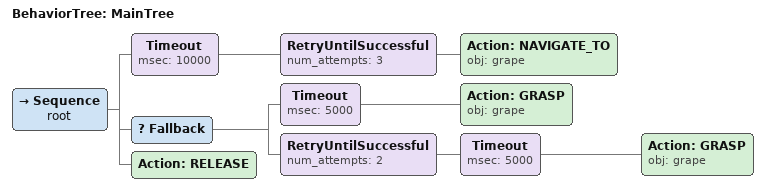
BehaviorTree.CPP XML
<root main_tree_to_execute="MainTree">
  <BehaviorTree ID="MainTree">
    <Sequence name="root">
      <!-- Timeout: Prevent getting stuck during navigation -->
      <Timeout msec="10000">
        <RetryUntilSuccessful num_attempts="3">
          <Action ID="NAVIGATE_TO" obj="grape"/>
        </RetryUntilSuccessful>
      </Timeout>
      <!-- Fallback: Robust grasp with retry if grape moves -->
      <Fallback>
        <!-- Primary grasp attempt -->
        <Timeout msec="5000">
          <Action ID="GRASP" obj="grape"/>
        </Timeout>
        <!-- Retry grasp up to 2 times if initial fails -->
        <RetryUntilSuccessful num_attempts="2">
          <Timeout msec="5000">
            <Action ID="GRASP" obj="grape"/>
          </Timeout>
        </RetryUntilSuccessful>
      </Fallback>
      <!-- Release: Ensure object is released at end -->
      <Action ID="RELEASE"/>
    </Sequence>
  </BehaviorTree>
</root>
